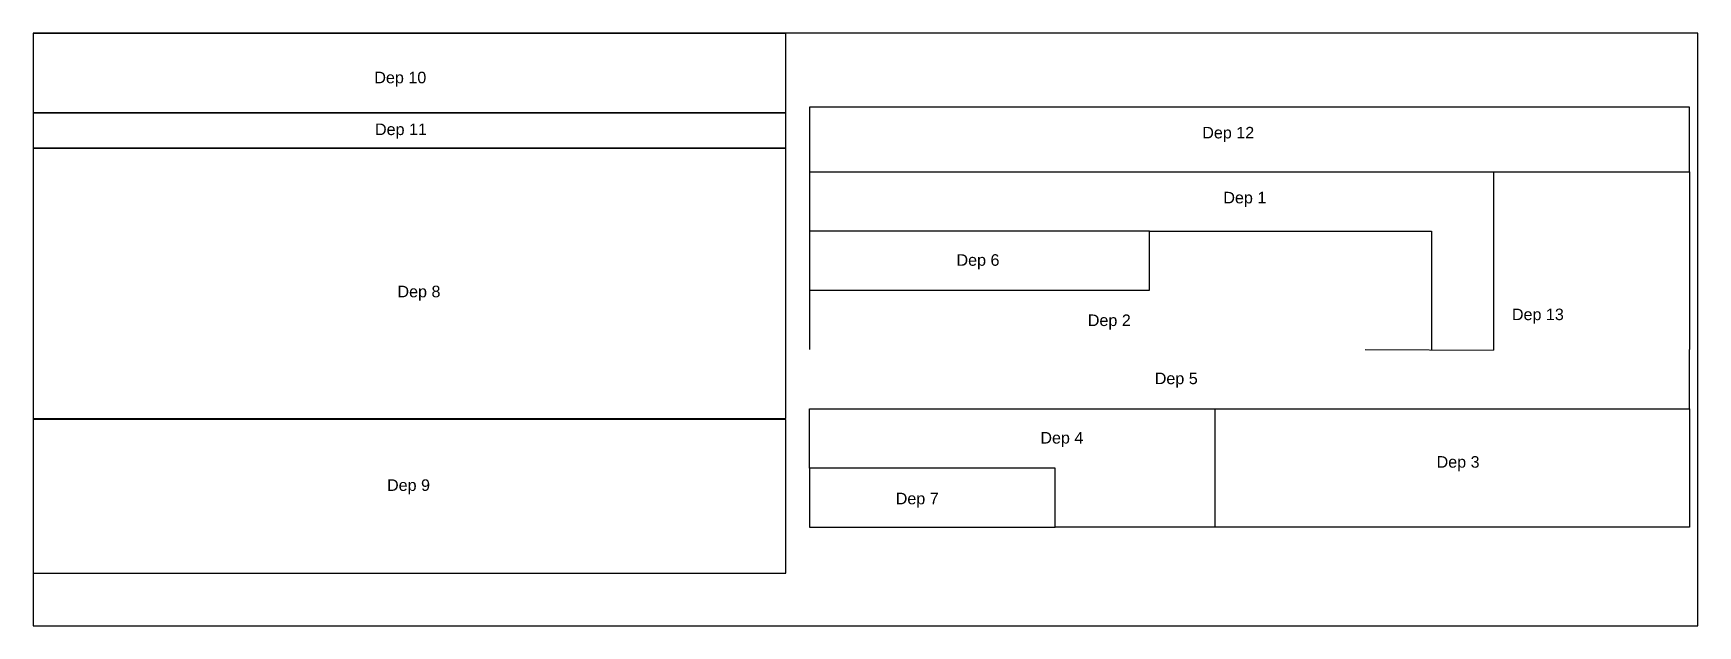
# Model space of a CAD drawing. Header units: millimetres. Extents: x 3 to 93, y 3 to 35.
import ezdxf

# ---------------------------------------------------------------- set-up
doc = ezdxf.new("R2010")
doc.units = ezdxf.units.MM
doc.styles.get("Standard").update_dxf_attribs({"font": 'arial.ttf'})

msp = doc.modelspace()

# ---------------------------------------------------------------- linework, layer by layer
for p, q in [((44.964, 27.516), (44.964, 24.316)), ((78.909, 27.516), (92.564, 27.516)), ((81.957, 27.516), (81.957, 17.882)), ((92.564, 27.516), (92.564, 24.316)), ((63.364, 24.316), (75.013, 24.316)), ((75.013, 24.316), (77.481, 24.316)), ((77.481, 24.316), (78.614, 24.316)), ((78.614, 24.316), (78.614, 17.898)), ((92.564, 24.316), (92.564, 17.916)), ((44.964, 21.116), (44.964, 17.916)), ((75.013, 17.916), (81.957, 17.882)), ((92.564, 14.716), (92.564, 17.916)), ((44.964, 14.716), (66.889, 14.716)), ((44.964, 11.516), (44.964, 14.716)), ((66.889, 14.716), (66.889, 8.316)), ((66.889, 14.716), (92.564, 14.716)), ((75.013, 14.716), (92.564, 14.716)), ((92.564, 14.716), (92.564, 8.316)), ((58.264, 11.516), (44.964, 11.516)), ((58.264, 8.316), (58.264, 11.516)), ((92.564, 8.316), (58.264, 8.316))]:
    msp.add_line(p, q)
for points in [[(3, 3), (93, 3), (93, 35), (3, 35)], [(3, 30.699), (43.7, 30.699), (43.7, 34.999), (3, 34.999)]]:
    msp.add_lwpolyline(points, close=True)
at = {"color": 6}
for points in [[(3, 28.798), (43.7, 28.798), (43.7, 30.698), (3, 30.698)], [(44.964, 27.516), (92.564, 27.516), (92.564, 31.016), (44.964, 31.016)]]:
    msp.add_lwpolyline(points, close=True, dxfattribs=at)
at = {"color": 3}
msp.add_lwpolyline([(3, 14.198), (43.7, 14.198), (43.7, 28.798), (3, 28.798)], close=True, dxfattribs=at)
at = {"color": 1}
msp.add_lwpolyline([(44.964, 21.116), (63.364, 21.116), (63.364, 24.316), (44.964, 24.316)], close=True, dxfattribs=at)
at = {"color": 5}
msp.add_lwpolyline([(3, 5.841), (43.7, 5.841), (43.7, 14.141), (3, 14.141)], close=True, dxfattribs=at)
at = {"color": 253}
msp.add_lwpolyline([(44.964, 8.316), (58.264, 8.316), (58.264, 11.516), (44.964, 11.516)], close=True, dxfattribs=at)

# ---------------------------------------------------------------- texts
for s, p in [('Dep 10', (21.441, 32.301)), ('Dep 11', (21.477, 29.503)), ('Dep 12', (66.209, 29.323)), ('Dep 1', (67.349, 25.814)), ('Dep 6', (52.92, 22.442)), ('Dep 8', (22.692, 20.74)), ('Dep 2', (60.021, 19.187)), ('Dep 13', (82.953, 19.505)), ('Dep 5', (63.64, 16.047)), ('Dep 4', (57.455, 12.839)), ('Dep 3', (78.88, 11.535)), ('Dep 9', (22.127, 10.281)), ('Dep 7', (49.634, 9.558))]:
    msp.add_text(s, height=0.6236).set_placement(p)

doc.saveas('drawing.dxf')
